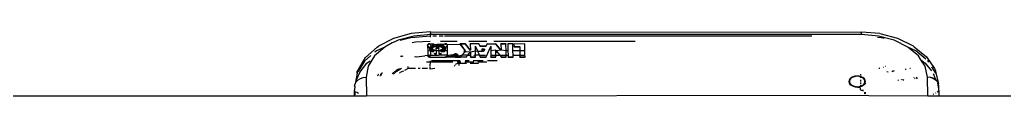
# Model space of a CAD drawing. Extents: x -4.2 to 4.2, y -5.7 to 5.7.
# Drawn here: x 0.3599 to 0.4346, y 3.9832 to 3.988 of the extents above; entities that cross this region are included whole.
import ezdxf

# ---------------------------------------------------------------- set-up
doc = ezdxf.new("R2010")
doc.units = 0
doc.layers.get('0').update_dxf_attribs({"linetype": 'CONTINUOUS'})

msp = doc.modelspace()

# ---------------------------------------------------------------- linework, layer by layer
for p, q in [((0.3896, 3.987905), (0.38827, 3.987535)), ((0.389813, 3.987721), (0.388626, 3.987398)), ((0.391069, 3.987725), (0.389567, 3.987595)), ((0.391035, 3.988036), (0.3896, 3.987905)), ((0.39109, 3.987832), (0.389813, 3.987721)), ((0.39108, 3.988037), (0.391035, 3.988036)), ((0.391068, 3.987629), (0.391069, 3.987725)), ((0.391069, 3.987725), (0.39109, 3.987832)), ((0.391073, 3.987881), (0.391088, 3.987956)), ((0.39109, 3.987832), (0.391073, 3.987881)), ((0.391076, 3.987987), (0.39108, 3.988037)), ((0.391088, 3.987956), (0.391076, 3.987987)), ((0.39108, 3.988037), (0.423739, 3.988026)), ((0.423746, 3.987832), (0.39109, 3.987832)), ((0.391533, 3.987725), (0.391253, 3.987725)), ((0.392022, 3.987725), (0.391723, 3.987725)), ((0.419975, 3.987725), (0.392143, 3.987725)), ((0.423739, 3.988026), (0.423729, 3.987956)), ((0.423729, 3.987956), (0.423731, 3.987987)), ((0.423729, 3.987956), (0.423746, 3.987832)), ((0.423731, 3.987987), (0.423739, 3.988026)), ((0.425136, 3.98792), (0.423739, 3.988026)), ((0.425027, 3.987721), (0.423746, 3.987832)), ((0.426225, 3.987398), (0.425027, 3.987721)), ((0.425136, 3.98792), (0.426487, 3.987563)), ((0.387034, 3.986874), (0.387136, 3.986951)), ((0.38827, 3.987535), (0.387136, 3.986951)), ((0.388171, 3.987215), (0.387611, 3.986885)), ((0.388374, 3.987271), (0.388171, 3.987215)), ((0.388626, 3.987398), (0.388374, 3.987271)), ((0.389567, 3.987595), (0.388762, 3.987376)), ((0.389684, 3.987224), (0.389931, 3.987273)), ((0.389931, 3.987273), (0.391036, 3.987344)), ((0.39085, 3.987034), (0.390849, 3.987003)), ((0.390849, 3.987003), (0.390856, 3.986585)), ((0.390855, 3.987061), (0.39085, 3.987034)), ((0.39102, 3.986801), (0.39085, 3.987034)), ((0.390854, 3.98703), (0.390855, 3.987061)), ((0.390871, 3.987087), (0.390855, 3.987061)), ((0.390895, 3.987078), (0.390855, 3.987061)), ((0.39087, 3.987056), (0.390871, 3.987087)), ((0.390896, 3.987109), (0.390871, 3.987087)), ((0.390895, 3.987078), (0.390871, 3.987087)), ((0.390929, 3.987125), (0.390896, 3.987109)), ((0.390896, 3.987109), (0.390968, 3.987105)), ((0.390929, 3.987125), (0.39101, 3.98714)), ((0.390968, 3.987136), (0.390929, 3.987125)), ((0.390968, 3.987105), (0.390929, 3.987125)), ((0.390968, 3.987105), (0.39101, 3.98714)), ((0.39101, 3.98714), (0.390968, 3.987136)), ((0.39101, 3.987109), (0.390968, 3.987136)), ((0.390968, 3.987105), (0.390968, 3.987136)), ((0.39101, 3.987109), (0.390968, 3.987105)), ((0.39101, 3.987109), (0.39101, 3.98714)), ((0.391063, 3.987109), (0.39101, 3.98714)), ((0.391063, 3.987109), (0.39101, 3.987109)), ((0.391068, 3.986916), (0.391038, 3.986875)), ((0.391316, 3.987109), (0.391063, 3.987109)), ((0.391111, 3.986955), (0.391063, 3.987109)), ((0.391111, 3.986955), (0.391068, 3.986916)), ((0.391068, 3.986885), (0.391111, 3.986924)), ((0.391111, 3.986924), (0.391068, 3.986916)), ((0.391068, 3.986885), (0.391068, 3.986916)), ((0.391165, 3.98699), (0.391111, 3.986955)), ((0.391111, 3.986924), (0.391165, 3.986959)), ((0.391165, 3.986959), (0.391111, 3.986955)), ((0.391111, 3.986924), (0.391111, 3.986955)), ((0.391242, 3.986862), (0.391111, 3.986924)), ((0.39123, 3.98702), (0.391165, 3.98699)), ((0.391165, 3.986959), (0.391165, 3.98699)), ((0.39123, 3.986989), (0.391165, 3.98699)), ((0.391165, 3.986959), (0.39123, 3.986989)), ((0.391269, 3.986887), (0.391165, 3.986959)), ((0.391384, 3.987065), (0.39123, 3.98702)), ((0.39123, 3.986989), (0.391383, 3.987034)), ((0.391383, 3.987034), (0.39123, 3.98702)), ((0.39123, 3.986989), (0.39123, 3.98702)), ((0.391304, 3.986909), (0.391347, 3.986929)), ((0.391304, 3.986878), (0.391347, 3.986929)), ((0.391384, 3.987065), (0.391316, 3.987109)), ((0.391346, 3.986898), (0.391404, 3.986931)), ((0.391346, 3.986898), (0.391347, 3.986929)), ((0.391346, 3.986898), (0.391449, 3.986927)), ((0.391347, 3.986929), (0.391449, 3.986958)), ((0.391383, 3.987034), (0.391384, 3.987065)), ((0.391383, 3.987034), (0.391557, 3.987054)), ((0.391558, 3.987085), (0.391384, 3.987065)), ((0.391557, 3.987054), (0.391384, 3.987065)), ((0.391449, 3.986958), (0.391567, 3.986972)), ((0.391689, 3.986969), (0.391449, 3.986958)), ((0.391532, 3.986937), (0.391449, 3.986958)), ((0.391449, 3.986927), (0.391532, 3.986937)), ((0.391526, 3.986956), (0.391567, 3.986972)), ((0.391602, 3.98694), (0.391532, 3.986937)), ((0.391557, 3.987054), (0.391558, 3.987085)), ((0.391557, 3.987054), (0.391736, 3.987048)), ((0.391737, 3.987078), (0.391558, 3.987085)), ((0.391736, 3.987048), (0.391558, 3.987085)), ((0.391567, 3.986972), (0.391689, 3.986969)), ((0.391602, 3.98694), (0.391688, 3.986938)), ((0.391622, 3.986954), (0.391689, 3.986969)), ((0.391803, 3.986949), (0.391688, 3.986938)), ((0.391688, 3.986938), (0.391803, 3.986949)), ((0.391688, 3.986938), (0.391802, 3.986918)), ((0.391689, 3.986969), (0.391803, 3.986949)), ((0.391736, 3.987048), (0.391737, 3.987078)), ((0.391736, 3.987048), (0.391904, 3.987015)), ((0.391838, 3.987109), (0.391737, 3.987078)), ((0.391904, 3.987046), (0.391737, 3.987078)), ((0.391904, 3.987015), (0.391737, 3.987078)), ((0.391802, 3.986918), (0.391803, 3.986949)), ((0.391802, 3.986918), (0.391854, 3.986934)), ((0.391802, 3.986918), (0.391854, 3.986934)), ((0.391802, 3.986918), (0.391853, 3.986903)), ((0.391803, 3.986949), (0.391854, 3.986934)), ((0.391831, 3.987346), (0.393104, 3.987346)), ((0.391838, 3.987109), (0.392098, 3.987109)), ((0.391853, 3.986903), (0.391854, 3.986934)), ((0.391853, 3.986903), (0.3921, 3.986925)), ((0.391853, 3.986903), (0.391899, 3.986915)), ((0.391854, 3.986934), (0.391899, 3.986915)), ((0.391854, 3.986934), (0.391898, 3.986884)), ((0.391898, 3.986884), (0.391899, 3.986915)), ((0.391899, 3.986915), (0.391937, 3.986893)), ((0.391978, 3.987021), (0.391904, 3.987046)), ((0.391904, 3.987015), (0.391904, 3.987046)), ((0.391978, 3.98699), (0.391904, 3.987046)), ((0.391904, 3.987015), (0.391978, 3.98699)), ((0.392044, 3.986991), (0.391978, 3.987021)), ((0.391978, 3.98699), (0.391978, 3.987021)), ((0.392044, 3.98696), (0.391978, 3.987021)), ((0.391978, 3.98699), (0.392044, 3.98696)), ((0.391989, 3.986843), (0.3921, 3.986925)), ((0.3921, 3.986956), (0.392044, 3.986991)), ((0.392044, 3.98696), (0.392044, 3.986991)), ((0.3921, 3.986925), (0.392044, 3.986991)), ((0.392044, 3.98696), (0.3921, 3.986925)), ((0.392192, 3.98714), (0.392098, 3.987109)), ((0.392192, 3.987109), (0.392098, 3.987109)), ((0.392145, 3.986917), (0.3921, 3.986956)), ((0.3921, 3.986925), (0.3921, 3.986956)), ((0.392144, 3.986887), (0.3921, 3.986956)), ((0.3921, 3.986925), (0.392144, 3.986887)), ((0.392144, 3.986887), (0.392145, 3.986917)), ((0.392177, 3.986876), (0.392145, 3.986917)), ((0.392177, 3.986845), (0.392145, 3.986917)), ((0.392192, 3.987109), (0.392192, 3.98714)), ((0.392234, 3.987105), (0.392192, 3.98714)), ((0.392273, 3.987125), (0.392192, 3.98714)), ((0.392234, 3.987136), (0.392192, 3.98714)), ((0.392234, 3.987105), (0.392192, 3.98714)), ((0.392192, 3.987109), (0.392234, 3.987105)), ((0.392234, 3.987105), (0.392192, 3.987109)), ((0.392196, 3.986802), (0.392355, 3.987003)), ((0.392273, 3.987125), (0.392234, 3.987136)), ((0.392266, 3.987102), (0.392234, 3.987136)), ((0.392234, 3.987105), (0.392234, 3.987136)), ((0.392307, 3.987109), (0.392234, 3.987105)), ((0.392307, 3.987109), (0.392273, 3.987125)), ((0.392333, 3.987087), (0.392307, 3.987109)), ((0.39235, 3.987061), (0.392307, 3.987078)), ((0.392333, 3.987056), (0.392319, 3.987085)), ((0.392333, 3.987087), (0.393306, 3.987109)), ((0.39235, 3.987061), (0.392333, 3.987087)), ((0.392349, 3.98703), (0.392333, 3.987087)), ((0.392333, 3.987056), (0.392333, 3.987087)), ((0.392349, 3.98703), (0.39235, 3.987061)), ((0.392356, 3.987034), (0.39235, 3.987061)), ((0.392355, 3.987003), (0.39235, 3.987061)), ((0.392355, 3.987003), (0.392356, 3.987034)), ((0.392362, 3.986605), (0.392355, 3.987003)), ((0.393306, 3.987109), (0.393307, 3.98714)), ((0.393726, 3.987109), (0.393306, 3.987109)), ((0.393306, 3.987109), (0.393708, 3.986605)), ((0.393726, 3.98714), (0.393307, 3.98714)), ((0.393307, 3.98714), (0.393708, 3.986605)), ((0.394094, 3.986649), (0.393726, 3.98714)), ((0.393726, 3.987109), (0.393726, 3.98714)), ((0.394094, 3.986618), (0.393726, 3.987109)), ((0.393969, 3.987346), (0.395332, 3.987346)), ((0.394728, 3.98714), (0.394086, 3.98714)), ((0.394086, 3.987109), (0.394086, 3.98714)), ((0.394086, 3.987109), (0.394094, 3.986649)), ((0.39447, 3.986921), (0.39447, 3.986952)), ((0.394475, 3.986605), (0.39447, 3.986921)), ((0.39447, 3.986921), (0.394635, 3.986605)), ((0.394834, 3.986953), (0.394728, 3.98714)), ((0.395273, 3.986953), (0.394834, 3.986953)), ((0.394834, 3.986922), (0.394834, 3.986953)), ((0.395272, 3.986922), (0.394834, 3.986922)), ((0.395273, 3.986953), (0.395272, 3.986922)), ((0.395372, 3.98714), (0.395273, 3.986953)), ((0.395286, 3.986155), (0.395635, 3.986921)), ((0.395415, 3.987109), (0.395372, 3.98714)), ((0.396014, 3.98714), (0.395415, 3.987109)), ((0.396014, 3.987109), (0.395415, 3.987109)), ((0.395635, 3.986921), (0.395636, 3.986952)), ((0.395635, 3.986921), (0.39564, 3.986605)), ((0.395883, 3.987346), (0.406581, 3.987346)), ((0.396422, 3.986649), (0.396014, 3.98714)), ((0.396014, 3.987109), (0.396014, 3.98714)), ((0.396421, 3.986618), (0.396014, 3.987109)), ((0.396795, 3.98714), (0.396413, 3.98714)), ((0.396413, 3.987109), (0.396413, 3.98714)), ((0.396794, 3.987109), (0.396413, 3.987109)), ((0.396413, 3.987109), (0.396422, 3.986649)), ((0.396794, 3.987109), (0.396795, 3.98714)), ((0.396804, 3.986605), (0.396794, 3.987109)), ((0.396932, 3.98714), (0.396931, 3.987109)), ((0.396931, 3.987109), (0.396941, 3.986605)), ((0.397313, 3.98714), (0.396932, 3.98714)), ((0.397322, 3.986605), (0.397313, 3.98714)), ((0.397399, 3.98714), (0.397398, 3.987109)), ((0.397398, 3.987109), (0.397402, 3.986934)), ((0.398162, 3.987109), (0.397399, 3.98714)), ((0.397402, 3.986934), (0.397841, 3.986934)), ((0.397402, 3.986904), (0.397402, 3.986934)), ((0.39784, 3.986904), (0.397841, 3.986934)), ((0.398218, 3.98714), (0.398162, 3.987109)), ((0.398218, 3.987109), (0.398162, 3.987109)), ((0.398218, 3.987109), (0.398218, 3.98714)), ((0.398226, 3.986605), (0.398218, 3.987109)), ((0.42523, 3.987595), (0.424971, 3.987618)), ((0.425473, 3.98753), (0.42523, 3.987595)), ((0.427258, 3.986885), (0.426225, 3.987398)), ((0.426487, 3.987563), (0.427656, 3.986991)), ((0.427749, 3.986915), (0.427656, 3.986991)), ((0.427749, 3.986915), (0.428677, 3.986148)), ((0.38655, 3.986242), (0.386066, 3.985823)), ((0.386151, 3.986098), (0.387034, 3.986874)), ((0.386837, 3.986215), (0.386356, 3.985436)), ((0.387611, 3.986885), (0.386837, 3.986215)), ((0.386977, 3.986611), (0.386845, 3.986497)), ((0.387611, 3.986885), (0.386977, 3.986611)), ((0.388862, 3.986172), (0.388801, 3.986174)), ((0.388893, 3.98622), (0.388862, 3.986172)), ((0.388862, 3.986172), (0.388913, 3.986198)), ((0.388913, 3.986198), (0.389004, 3.986223)), ((0.389874, 3.986151), (0.389941, 3.986169)), ((0.389941, 3.986169), (0.389994, 3.986148)), ((0.389994, 3.986148), (0.390635, 3.986229)), ((0.390862, 3.986249), (0.390635, 3.986229)), ((0.391082, 3.986605), (0.390856, 3.986585)), ((0.390856, 3.986585), (0.390862, 3.986249)), ((0.390862, 3.986249), (0.390974, 3.986258)), ((0.390862, 3.986249), (0.390885, 3.986208)), ((0.390868, 3.986202), (0.390869, 3.986233)), ((0.390974, 3.986258), (0.390885, 3.986208)), ((0.390885, 3.986208), (0.390885, 3.986177)), ((0.390885, 3.986208), (0.390911, 3.986155)), ((0.390885, 3.986208), (0.390911, 3.986186)), ((0.390885, 3.986177), (0.390885, 3.986208)), ((0.390885, 3.986177), (0.390911, 3.986186)), ((0.390885, 3.986177), (0.390911, 3.986155)), ((0.390911, 3.986186), (0.391027, 3.986155)), ((0.390911, 3.986186), (0.390945, 3.986169)), ((0.390911, 3.986155), (0.390911, 3.986186)), ((0.390911, 3.986155), (0.390945, 3.986169)), ((0.390945, 3.986169), (0.391027, 3.986155)), ((0.390945, 3.986169), (0.390985, 3.986158)), ((0.390945, 3.986138), (0.390945, 3.986169)), ((0.391077, 3.986242), (0.390974, 3.986258)), ((0.391016, 3.986757), (0.391016, 3.986787)), ((0.391016, 3.986787), (0.391026, 3.986744)), ((0.39102, 3.986832), (0.391068, 3.986885)), ((0.391038, 3.986875), (0.39102, 3.986832)), ((0.39102, 3.986832), (0.39102, 3.986801)), ((0.391063, 3.986796), (0.39102, 3.986832)), ((0.39102, 3.986801), (0.39102, 3.986832)), ((0.391026, 3.986744), (0.39102, 3.986801)), ((0.391063, 3.986796), (0.39102, 3.986801)), ((0.391063, 3.986745), (0.391026, 3.986713)), ((0.391063, 3.986745), (0.391026, 3.986744)), ((0.391026, 3.986744), (0.391049, 3.986701)), ((0.391026, 3.986713), (0.391026, 3.986744)), ((0.391026, 3.986713), (0.391026, 3.986744)), ((0.391224, 3.986724), (0.391026, 3.986713)), ((0.391049, 3.98667), (0.391026, 3.986713)), ((0.391026, 3.986713), (0.391049, 3.986701)), ((0.391027, 3.986155), (0.391077, 3.986242)), ((0.391037, 3.986844), (0.391038, 3.986875)), ((0.391242, 3.986831), (0.391037, 3.986844)), ((0.391068, 3.986885), (0.391038, 3.986875)), ((0.391049, 3.986701), (0.391085, 3.98666)), ((0.391049, 3.98667), (0.391049, 3.986701)), ((0.391082, 3.986605), (0.391049, 3.98667)), ((0.391064, 3.98663), (0.391049, 3.98667)), ((0.391085, 3.98666), (0.391049, 3.98667)), ((0.391049, 3.98667), (0.391085, 3.98666)), ((0.391223, 3.986805), (0.391063, 3.986796)), ((0.391214, 3.986778), (0.391063, 3.986796)), ((0.391214, 3.986778), (0.391063, 3.986745)), ((0.391215, 3.986751), (0.391063, 3.986745)), ((0.391082, 3.986605), (0.391064, 3.98663)), ((0.391082, 3.986605), (0.391077, 3.986328)), ((0.391596, 3.986242), (0.391077, 3.986242)), ((0.391133, 3.986592), (0.391082, 3.986605)), ((0.391243, 3.986697), (0.391085, 3.98666)), ((0.391085, 3.98666), (0.391134, 3.986623)), ((0.391085, 3.98663), (0.391085, 3.98666)), ((0.391307, 3.98665), (0.391085, 3.98663)), ((0.391085, 3.98663), (0.391134, 3.986623)), ((0.391133, 3.986592), (0.391134, 3.986623)), ((0.391165, 3.986605), (0.391133, 3.986592)), ((0.391192, 3.986559), (0.391133, 3.986592)), ((0.391133, 3.986592), (0.391193, 3.986589)), ((0.391271, 3.986673), (0.391134, 3.986623)), ((0.391134, 3.986623), (0.391193, 3.986589)), ((0.391271, 3.986673), (0.391165, 3.986605)), ((0.391192, 3.986559), (0.391193, 3.986589)), ((0.391261, 3.986561), (0.391192, 3.986559)), ((0.391192, 3.986559), (0.391261, 3.986561)), ((0.391261, 3.98653), (0.391192, 3.986559)), ((0.391193, 3.986589), (0.391261, 3.986561)), ((0.391214, 3.986778), (0.391224, 3.986836)), ((0.391214, 3.986778), (0.391215, 3.986809)), ((0.391214, 3.986778), (0.391223, 3.986805)), ((0.391214, 3.986778), (0.391223, 3.986805)), ((0.391215, 3.986751), (0.391214, 3.986778)), ((0.391215, 3.986751), (0.391214, 3.986778)), ((0.391215, 3.986751), (0.391215, 3.986809)), ((0.391215, 3.986751), (0.391215, 3.986781)), ((0.391224, 3.986724), (0.391215, 3.986781)), ((0.391244, 3.986728), (0.391215, 3.986751)), ((0.391224, 3.986724), (0.391215, 3.986751)), ((0.391223, 3.986805), (0.391242, 3.986862)), ((0.391269, 3.986856), (0.391223, 3.986805)), ((0.391223, 3.986805), (0.391224, 3.986836)), ((0.391223, 3.986805), (0.391224, 3.986836)), ((0.391223, 3.986805), (0.391242, 3.986831)), ((0.391224, 3.986836), (0.391242, 3.986862)), ((0.391224, 3.986724), (0.391225, 3.986754)), ((0.391243, 3.986697), (0.391224, 3.986724)), ((0.391243, 3.986697), (0.391225, 3.986754)), ((0.391242, 3.986862), (0.391269, 3.986887)), ((0.391242, 3.986831), (0.391269, 3.986887)), ((0.391304, 3.986878), (0.391242, 3.986862)), ((0.391269, 3.986856), (0.391242, 3.986862)), ((0.391242, 3.986831), (0.391242, 3.986862)), ((0.391242, 3.986831), (0.391269, 3.986856)), ((0.391243, 3.986697), (0.391244, 3.986728)), ((0.391271, 3.986673), (0.391243, 3.986697)), ((0.391271, 3.986703), (0.391244, 3.986728)), ((0.391271, 3.986673), (0.391244, 3.986728)), ((0.391261, 3.98653), (0.391399, 3.986645)), ((0.391261, 3.986561), (0.391286, 3.986605)), ((0.391261, 3.986561), (0.391261, 3.98653)), ((0.391261, 3.986561), (0.391261, 3.98653)), ((0.391269, 3.986887), (0.391304, 3.986909)), ((0.391269, 3.986856), (0.391304, 3.986909)), ((0.391304, 3.986878), (0.391269, 3.986887)), ((0.391269, 3.986856), (0.391269, 3.986887)), ((0.391269, 3.986856), (0.391304, 3.986878)), ((0.391307, 3.986681), (0.391271, 3.986703)), ((0.391271, 3.986673), (0.391271, 3.986703)), ((0.391307, 3.98665), (0.391271, 3.986703)), ((0.391307, 3.98665), (0.391271, 3.986673)), ((0.39135, 3.986631), (0.391286, 3.986605)), ((0.391334, 3.986605), (0.391286, 3.986605)), ((0.391304, 3.986878), (0.391304, 3.986909)), ((0.391346, 3.986898), (0.391304, 3.986878)), ((0.391304, 3.986878), (0.391346, 3.986898)), ((0.39135, 3.986661), (0.391307, 3.986681)), ((0.391307, 3.98665), (0.391307, 3.986681)), ((0.39135, 3.986631), (0.391307, 3.986681)), ((0.39135, 3.986631), (0.391307, 3.98665)), ((0.391334, 3.986605), (0.39135, 3.986631)), ((0.391399, 3.986614), (0.391334, 3.986605)), ((0.391392, 3.986381), (0.39134, 3.986411)), ((0.391509, 3.986381), (0.39134, 3.986411)), ((0.391399, 3.986645), (0.39135, 3.986661)), ((0.39135, 3.986631), (0.39135, 3.986661)), ((0.391399, 3.986614), (0.39135, 3.986661)), ((0.39135, 3.986631), (0.391399, 3.986645)), ((0.391399, 3.986614), (0.39135, 3.986631)), ((0.39151, 3.986411), (0.391392, 3.986381)), ((0.391392, 3.986381), (0.391509, 3.986381)), ((0.391392, 3.986381), (0.391582, 3.986267)), ((0.391399, 3.986645), (0.391399, 3.986614)), ((0.391507, 3.986605), (0.391399, 3.986614)), ((0.391503, 3.986827), (0.391502, 3.986796)), ((0.391502, 3.986796), (0.391714, 3.986796)), ((0.391507, 3.986605), (0.391502, 3.986796)), ((0.391715, 3.986827), (0.391503, 3.986827)), ((0.391714, 3.986796), (0.391503, 3.986827)), ((0.391507, 3.986605), (0.39151, 3.986411)), ((0.391717, 3.986605), (0.391507, 3.986605)), ((0.39151, 3.986411), (0.391509, 3.986381)), ((0.391582, 3.986267), (0.391641, 3.986242)), ((0.391678, 3.986267), (0.391641, 3.986242)), ((0.391846, 3.986381), (0.391678, 3.986267)), ((0.392368, 3.986267), (0.391678, 3.986267)), ((0.391714, 3.986796), (0.391715, 3.986827)), ((0.391717, 3.986605), (0.391714, 3.986796)), ((0.391722, 3.986411), (0.391717, 3.986605)), ((0.391844, 3.986605), (0.391717, 3.986605)), ((0.391722, 3.986411), (0.391721, 3.986381)), ((0.391721, 3.986381), (0.391846, 3.986381)), ((0.391846, 3.986381), (0.391722, 3.986411)), ((0.391891, 3.986381), (0.391722, 3.986411)), ((0.391843, 3.986688), (0.391998, 3.986731)), ((0.391959, 3.98671), (0.391843, 3.986688)), ((0.391843, 3.986688), (0.391843, 3.986657)), ((0.391843, 3.986688), (0.391885, 3.986636)), ((0.391885, 3.986636), (0.391843, 3.986688)), ((0.391886, 3.986667), (0.391843, 3.986688)), ((0.391926, 3.986687), (0.391843, 3.986688)), ((0.391844, 3.986605), (0.391843, 3.986657)), ((0.391843, 3.986657), (0.391885, 3.986636)), ((0.391885, 3.986636), (0.391844, 3.986605)), ((0.391844, 3.986605), (0.391846, 3.986549)), ((0.391875, 3.986605), (0.391844, 3.986605)), ((0.392035, 3.98656), (0.391845, 3.986518)), ((0.391846, 3.986549), (0.391845, 3.986518)), ((0.391846, 3.986549), (0.392035, 3.98656)), ((0.391891, 3.986411), (0.391846, 3.986381)), ((0.391846, 3.986381), (0.391891, 3.986381)), ((0.391853, 3.986903), (0.391898, 3.986884)), ((0.392035, 3.98656), (0.391875, 3.986605)), ((0.391885, 3.986636), (0.391886, 3.986667)), ((0.391885, 3.986636), (0.391925, 3.986656)), ((0.391925, 3.986656), (0.391885, 3.986636)), ((0.391926, 3.986687), (0.391886, 3.986667)), ((0.391925, 3.986656), (0.391886, 3.986667)), ((0.391891, 3.986411), (0.391891, 3.986381)), ((0.391898, 3.986884), (0.391937, 3.986893)), ((0.391898, 3.986884), (0.391936, 3.986863)), ((0.391898, 3.986884), (0.391936, 3.986863)), ((0.391925, 3.986656), (0.391926, 3.986687)), ((0.391958, 3.986679), (0.391925, 3.986656)), ((0.391925, 3.986656), (0.392092, 3.986593)), ((0.391959, 3.98671), (0.391926, 3.986687)), ((0.391958, 3.986679), (0.391926, 3.986687)), ((0.391936, 3.986863), (0.391937, 3.986893)), ((0.391936, 3.986863), (0.391967, 3.986869)), ((0.391936, 3.986863), (0.391989, 3.986843)), ((0.391936, 3.986863), (0.391966, 3.986839)), ((0.391937, 3.986893), (0.391967, 3.986869)), ((0.391958, 3.986679), (0.391959, 3.98671)), ((0.391982, 3.986705), (0.391958, 3.986679)), ((0.391958, 3.986679), (0.392173, 3.986672)), ((0.391983, 3.986735), (0.391959, 3.98671)), ((0.391966, 3.986839), (0.391967, 3.986869)), ((0.391966, 3.986839), (0.392177, 3.986845)), ((0.391966, 3.986839), (0.391988, 3.986813)), ((0.391967, 3.986869), (0.391989, 3.986843)), ((0.391982, 3.986705), (0.391983, 3.986735)), ((0.391998, 3.986731), (0.391982, 3.986705)), ((0.391982, 3.986705), (0.392194, 3.986714)), ((0.391982, 3.986705), (0.392173, 3.986672)), ((0.391988, 3.986813), (0.392177, 3.986845)), ((0.391989, 3.986843), (0.391988, 3.986813)), ((0.391988, 3.986813), (0.391989, 3.986843)), ((0.391988, 3.986813), (0.392196, 3.986802)), ((0.391988, 3.986813), (0.392001, 3.986786)), ((0.391988, 3.986813), (0.392001, 3.986786)), ((0.391989, 3.986843), (0.392144, 3.986887)), ((0.392001, 3.986786), (0.391998, 3.986731)), ((0.391998, 3.986731), (0.391998, 3.986762)), ((0.391998, 3.986731), (0.392202, 3.986758)), ((0.392004, 3.986758), (0.391998, 3.986731)), ((0.391998, 3.986731), (0.392194, 3.986714)), ((0.392001, 3.986786), (0.392001, 3.986817)), ((0.392001, 3.986786), (0.392196, 3.986802)), ((0.392001, 3.986786), (0.392202, 3.986758)), ((0.392001, 3.986786), (0.392004, 3.986758)), ((0.392004, 3.986758), (0.392005, 3.986789)), ((0.392004, 3.986758), (0.392202, 3.986758)), ((0.392035, 3.98656), (0.392093, 3.986624)), ((0.392035, 3.98659), (0.392093, 3.986624)), ((0.392092, 3.986593), (0.392035, 3.98656)), ((0.392116, 3.986518), (0.392035, 3.98659)), ((0.392035, 3.98659), (0.392035, 3.98656)), ((0.392117, 3.986549), (0.392035, 3.98659)), ((0.392035, 3.98656), (0.392116, 3.986518)), ((0.392092, 3.986593), (0.392139, 3.986662)), ((0.392139, 3.986631), (0.392092, 3.986593)), ((0.392092, 3.986593), (0.392093, 3.986624)), ((0.392143, 3.986605), (0.392092, 3.986593)), ((0.392092, 3.986593), (0.392117, 3.986549)), ((0.392093, 3.986624), (0.392139, 3.986662)), ((0.392093, 3.986624), (0.392117, 3.986549)), ((0.392117, 3.986549), (0.392116, 3.986518)), ((0.392139, 3.986662), (0.392117, 3.986549)), ((0.392139, 3.986631), (0.392173, 3.986702)), ((0.392139, 3.986662), (0.392173, 3.986702)), ((0.392173, 3.986672), (0.392139, 3.986631)), ((0.392139, 3.986631), (0.392139, 3.986662)), ((0.392173, 3.986672), (0.392143, 3.986605)), ((0.392362, 3.986605), (0.392143, 3.986605)), ((0.392144, 3.986887), (0.392177, 3.986845)), ((0.392173, 3.986672), (0.392195, 3.986745)), ((0.392194, 3.986714), (0.392173, 3.986672)), ((0.392173, 3.986672), (0.392173, 3.986702)), ((0.392177, 3.986845), (0.392177, 3.986876)), ((0.392177, 3.986845), (0.392177, 3.986876)), ((0.392196, 3.986802), (0.392177, 3.986876)), ((0.392177, 3.986845), (0.392196, 3.986802)), ((0.392194, 3.986714), (0.392202, 3.986789)), ((0.392202, 3.986758), (0.392194, 3.986714)), ((0.392194, 3.986714), (0.392195, 3.986745)), ((0.392195, 3.986745), (0.392202, 3.986789)), ((0.392196, 3.986802), (0.392197, 3.986833)), ((0.392196, 3.986802), (0.392202, 3.986758)), ((0.392202, 3.986758), (0.392197, 3.986833)), ((0.392202, 3.986758), (0.392202, 3.986789)), ((0.392323, 3.986186), (0.392209, 3.986155)), ((0.39229, 3.986169), (0.392209, 3.986155)), ((0.392251, 3.986158), (0.39229, 3.986169)), ((0.392289, 3.986138), (0.39229, 3.986169)), ((0.39229, 3.986169), (0.392323, 3.986186)), ((0.392322, 3.986155), (0.39229, 3.986169)), ((0.392348, 3.986208), (0.392322, 3.986155)), ((0.392322, 3.986155), (0.392323, 3.986186)), ((0.392322, 3.986155), (0.392348, 3.986177)), ((0.392323, 3.986186), (0.392348, 3.986208)), ((0.392348, 3.986177), (0.392323, 3.986186)), ((0.392348, 3.986208), (0.392364, 3.986233)), ((0.392348, 3.986177), (0.392348, 3.986208)), ((0.392348, 3.986177), (0.392348, 3.986208)), ((0.392348, 3.986177), (0.392846, 3.986177)), ((0.392368, 3.986267), (0.392362, 3.986605)), ((0.392363, 3.986202), (0.392364, 3.986233)), ((0.392364, 3.986233), (0.392368, 3.986267)), ((0.392435, 3.986242), (0.392364, 3.986233)), ((0.392903, 3.986322), (0.392368, 3.98623)), ((0.392577, 3.986267), (0.392435, 3.986242)), ((0.392577, 3.986267), (0.392603, 3.986267)), ((0.392844, 3.986283), (0.392603, 3.986267)), ((0.392603, 3.986267), (0.392823, 3.98623)), ((0.392828, 3.986257), (0.392603, 3.986267)), ((0.392824, 3.986261), (0.392823, 3.98623)), ((0.392828, 3.986257), (0.392823, 3.98623)), ((0.392823, 3.98623), (0.393048, 3.986251)), ((0.392823, 3.98623), (0.392829, 3.986202)), ((0.392829, 3.986288), (0.392824, 3.986261)), ((0.392856, 3.986283), (0.392824, 3.986261)), ((0.392856, 3.986238), (0.392824, 3.986261)), ((0.392824, 3.986261), (0.39283, 3.986233)), ((0.392869, 3.986305), (0.392828, 3.986257)), ((0.392829, 3.986288), (0.392828, 3.986257)), ((0.392844, 3.986283), (0.392828, 3.986257)), ((0.392845, 3.986314), (0.392829, 3.986288)), ((0.392829, 3.986288), (0.392869, 3.986305)), ((0.392829, 3.986202), (0.39283, 3.986233)), ((0.392829, 3.986202), (0.392846, 3.986177)), ((0.39283, 3.986233), (0.39287, 3.986217)), ((0.39283, 3.986233), (0.392846, 3.986208)), ((0.392845, 3.986314), (0.392844, 3.986283)), ((0.392869, 3.986305), (0.392844, 3.986283)), ((0.39287, 3.986336), (0.392845, 3.986314)), ((0.392845, 3.986314), (0.39289, 3.986323)), ((0.392845, 3.986314), (0.392869, 3.986305)), ((0.392846, 3.986208), (0.392892, 3.986198)), ((0.392846, 3.986208), (0.392873, 3.986186)), ((0.392846, 3.986208), (0.392846, 3.986177)), ((0.392873, 3.986186), (0.392846, 3.986177)), ((0.392846, 3.986177), (0.392872, 3.986155)), ((0.392856, 3.986283), (0.392851, 3.98623)), ((0.392851, 3.986261), (0.392851, 3.98623)), ((0.392851, 3.986261), (0.392856, 3.986207)), ((0.392929, 3.986226), (0.392851, 3.98623)), ((0.392947, 3.986218), (0.392851, 3.98623)), ((0.392869, 3.986305), (0.392855, 3.986253)), ((0.392855, 3.986253), (0.392856, 3.986283)), ((0.392855, 3.986253), (0.392947, 3.986218)), ((0.392856, 3.986238), (0.392856, 3.986207)), ((0.392856, 3.986238), (0.39287, 3.986186)), ((0.392856, 3.986207), (0.392929, 3.986226)), ((0.392915, 3.986209), (0.392856, 3.986207)), ((0.39289, 3.986323), (0.392868, 3.986274)), ((0.392869, 3.986305), (0.392868, 3.986274)), ((0.392889, 3.986292), (0.392868, 3.986274)), ((0.392868, 3.986274), (0.39291, 3.986286)), ((0.392868, 3.986274), (0.392947, 3.986218)), ((0.39287, 3.986336), (0.392869, 3.986305)), ((0.392942, 3.986332), (0.392869, 3.986305)), ((0.39289, 3.986323), (0.392869, 3.986305)), ((0.392903, 3.986322), (0.392869, 3.986305)), ((0.392903, 3.986352), (0.39287, 3.986336)), ((0.39287, 3.986336), (0.392917, 3.986337)), ((0.39287, 3.986336), (0.392903, 3.986322)), ((0.39287, 3.986217), (0.39287, 3.986186)), ((0.39287, 3.986217), (0.392891, 3.986168)), ((0.39287, 3.986217), (0.392892, 3.986198)), ((0.39287, 3.986186), (0.392915, 3.986209)), ((0.392941, 3.986192), (0.39287, 3.986186)), ((0.392919, 3.986192), (0.39287, 3.986186)), ((0.39287, 3.986186), (0.392891, 3.986168)), ((0.392873, 3.986186), (0.392872, 3.986155)), ((0.392906, 3.986169), (0.392872, 3.986155)), ((0.392873, 3.986186), (0.39292, 3.986184)), ((0.392873, 3.986186), (0.392906, 3.986169)), ((0.392917, 3.986337), (0.392889, 3.986292)), ((0.39289, 3.986323), (0.392889, 3.986292)), ((0.392917, 3.986306), (0.392889, 3.986292)), ((0.392889, 3.986292), (0.392935, 3.986286)), ((0.392917, 3.986337), (0.39289, 3.986323)), ((0.392892, 3.986198), (0.392891, 3.986168)), ((0.392891, 3.986168), (0.392941, 3.986192)), ((0.392959, 3.986185), (0.392891, 3.986168)), ((0.392944, 3.986175), (0.392891, 3.986168)), ((0.392892, 3.986198), (0.392919, 3.986154)), ((0.392892, 3.986198), (0.39292, 3.986184)), ((0.392942, 3.986363), (0.392903, 3.986352)), ((0.392903, 3.986352), (0.39295, 3.986346)), ((0.392903, 3.986352), (0.392903, 3.986322)), ((0.392903, 3.986352), (0.392942, 3.986332)), ((0.392942, 3.986332), (0.392903, 3.986322)), ((0.392906, 3.986169), (0.392953, 3.986176)), ((0.392906, 3.986169), (0.392946, 3.986158)), ((0.392906, 3.986169), (0.392906, 3.986138)), ((0.39291, 3.986317), (0.392966, 3.986266)), ((0.39291, 3.986317), (0.392944, 3.986261)), ((0.39291, 3.986286), (0.392936, 3.986317)), ((0.39291, 3.986286), (0.39291, 3.986317)), ((0.392947, 3.986218), (0.39291, 3.986317)), ((0.39291, 3.986286), (0.392947, 3.986218)), ((0.392915, 3.986209), (0.392919, 3.986247)), ((0.392916, 3.98623), (0.392941, 3.986244)), ((0.392916, 3.98623), (0.392948, 3.986218)), ((0.392919, 3.986192), (0.392916, 3.98623)), ((0.392941, 3.986192), (0.392916, 3.98623)), ((0.39295, 3.986346), (0.392917, 3.986306)), ((0.39295, 3.986346), (0.392917, 3.986337)), ((0.392917, 3.986337), (0.392917, 3.986306)), ((0.392949, 3.986315), (0.392917, 3.986306)), ((0.393051, 3.986306), (0.392917, 3.986306)), ((0.392917, 3.986306), (0.393026, 3.986286)), ((0.392917, 3.986306), (0.392935, 3.986286)), ((0.392944, 3.986261), (0.392919, 3.986247)), ((0.392919, 3.986247), (0.392959, 3.986252)), ((0.392919, 3.986154), (0.392959, 3.986185)), ((0.39292, 3.986184), (0.392919, 3.986154)), ((0.39292, 3.986184), (0.392952, 3.986145)), ((0.39292, 3.986184), (0.392953, 3.986176)), ((0.392929, 3.986226), (0.392944, 3.986261)), ((0.392935, 3.986286), (0.392936, 3.986317)), ((0.392965, 3.986235), (0.392935, 3.986286)), ((0.392935, 3.986286), (0.392966, 3.986266)), ((0.392935, 3.986286), (0.393026, 3.986286)), ((0.392966, 3.986266), (0.392936, 3.986317)), ((0.392941, 3.986244), (0.392937, 3.986206)), ((0.392937, 3.98623), (0.392941, 3.986192)), ((0.392937, 3.986206), (0.393027, 3.986221)), ((0.392937, 3.986206), (0.393028, 3.986185)), ((0.392947, 3.986218), (0.392941, 3.986244)), ((0.392941, 3.986192), (0.392948, 3.986218)), ((0.392941, 3.986192), (0.393028, 3.986185)), ((0.392984, 3.986367), (0.392942, 3.986363)), ((0.392942, 3.986363), (0.392984, 3.986349)), ((0.392942, 3.986363), (0.392942, 3.986332)), ((0.392942, 3.986363), (0.392984, 3.986336)), ((0.392984, 3.986336), (0.392942, 3.986332)), ((0.392947, 3.986218), (0.392944, 3.986261)), ((0.392944, 3.986175), (0.392948, 3.986218)), ((0.392946, 3.986158), (0.392987, 3.986173)), ((0.392947, 3.986218), (0.392959, 3.986252)), ((0.392947, 3.986218), (0.393027, 3.986221)), ((0.392948, 3.986218), (0.392959, 3.986185)), ((0.392948, 3.986218), (0.393028, 3.986215)), ((0.392984, 3.986349), (0.392949, 3.986315)), ((0.39295, 3.986346), (0.392949, 3.986315)), ((0.392984, 3.986318), (0.392949, 3.986315)), ((0.393051, 3.986306), (0.392949, 3.986315)), ((0.393019, 3.986315), (0.392949, 3.986315)), ((0.392984, 3.986349), (0.39295, 3.986346)), ((0.392952, 3.986145), (0.392959, 3.986185)), ((0.392953, 3.986176), (0.392952, 3.986145)), ((0.392953, 3.986176), (0.392987, 3.986142)), ((0.392953, 3.986176), (0.392987, 3.986173)), ((0.393027, 3.986221), (0.392959, 3.986252)), ((0.393028, 3.986252), (0.392959, 3.986252)), ((0.392959, 3.986185), (0.393028, 3.986215)), ((0.393028, 3.986185), (0.392959, 3.986185)), ((0.392959, 3.986185), (0.39305, 3.986172)), ((0.393022, 3.986145), (0.392959, 3.986185)), ((0.393054, 3.986154), (0.392959, 3.986185)), ((0.392963, 3.986203), (0.393028, 3.986215)), ((0.392963, 3.986203), (0.39305, 3.986203)), ((0.39305, 3.986172), (0.392963, 3.986203)), ((0.393026, 3.986286), (0.392965, 3.986235)), ((0.392966, 3.986266), (0.392965, 3.986235)), ((0.392965, 3.986235), (0.393027, 3.986266)), ((0.393027, 3.986235), (0.392965, 3.986235)), ((0.392966, 3.986266), (0.393028, 3.986252)), ((0.393027, 3.986266), (0.392966, 3.986266)), ((0.393026, 3.986363), (0.392984, 3.986367)), ((0.392984, 3.986367), (0.392984, 3.986336)), ((0.392984, 3.986367), (0.393026, 3.986332)), ((0.393026, 3.986363), (0.392984, 3.986349)), ((0.393019, 3.986346), (0.392984, 3.986349)), ((0.392984, 3.986349), (0.392984, 3.986318)), ((0.393019, 3.986346), (0.392984, 3.986318)), ((0.393026, 3.986332), (0.392984, 3.986336)), ((0.393019, 3.986315), (0.392984, 3.986318)), ((0.392987, 3.986173), (0.393022, 3.986176)), ((0.392987, 3.986173), (0.392987, 3.986142)), ((0.392987, 3.986173), (0.393022, 3.986145)), ((0.39303, 3.986158), (0.392987, 3.986173)), ((0.392987, 3.986124), (0.39305, 3.986172)), ((0.393065, 3.986352), (0.393019, 3.986346)), ((0.393052, 3.986337), (0.393019, 3.986346)), ((0.393019, 3.986346), (0.393019, 3.986315)), ((0.393052, 3.986337), (0.393019, 3.986315)), ((0.393051, 3.986306), (0.393019, 3.986315)), ((0.393022, 3.986176), (0.393054, 3.986184)), ((0.393022, 3.986176), (0.393022, 3.986145)), ((0.393022, 3.986176), (0.393054, 3.986154)), ((0.393068, 3.986169), (0.393022, 3.986176)), ((0.393065, 3.986352), (0.393026, 3.986363)), ((0.393026, 3.986363), (0.393026, 3.986332)), ((0.393026, 3.986363), (0.393065, 3.986322)), ((0.393065, 3.986322), (0.393026, 3.986332)), ((0.393026, 3.986317), (0.393027, 3.986266)), ((0.393026, 3.986286), (0.393048, 3.986317)), ((0.393026, 3.986286), (0.393026, 3.986317)), ((0.393027, 3.986235), (0.393026, 3.986317)), ((0.393051, 3.986306), (0.393026, 3.986286)), ((0.393026, 3.986286), (0.393027, 3.986235)), ((0.393048, 3.986317), (0.393027, 3.986266)), ((0.39305, 3.986203), (0.393027, 3.986266)), ((0.393027, 3.986235), (0.393027, 3.986266)), ((0.393028, 3.986252), (0.393027, 3.986221)), ((0.393027, 3.986221), (0.393028, 3.986185)), ((0.393028, 3.986185), (0.393028, 3.986252)), ((0.393028, 3.986215), (0.393028, 3.986252)), ((0.393028, 3.986252), (0.39305, 3.986203)), ((0.393028, 3.986215), (0.393028, 3.986185)), ((0.393068, 3.986169), (0.393029, 3.986127)), ((0.39303, 3.986158), (0.393068, 3.986169)), ((0.39305, 3.986203), (0.393048, 3.986317)), ((0.393048, 3.986286), (0.393048, 3.986317)), ((0.393079, 3.986292), (0.393048, 3.986286)), ((0.393048, 3.986251), (0.393048, 3.986286)), ((0.39312, 3.98623), (0.393048, 3.986286)), ((0.393048, 3.986286), (0.39305, 3.986203)), ((0.393115, 3.986253), (0.393048, 3.986286)), ((0.393101, 3.986274), (0.393048, 3.986286)), ((0.39305, 3.986172), (0.393048, 3.986251)), ((0.393048, 3.986251), (0.39312, 3.98623)), ((0.39312, 3.98623), (0.39305, 3.986172)), ((0.393116, 3.986207), (0.39305, 3.986172)), ((0.39305, 3.986172), (0.39305, 3.986203)), ((0.393103, 3.986186), (0.39305, 3.986172)), ((0.39305, 3.986172), (0.393101, 3.986155)), ((0.393081, 3.986168), (0.39305, 3.986172)), ((0.393052, 3.986337), (0.393051, 3.986306)), ((0.39308, 3.986323), (0.393051, 3.986306)), ((0.393079, 3.986292), (0.393051, 3.986306)), ((0.39308, 3.986323), (0.393052, 3.986337)), ((0.393099, 3.986336), (0.393052, 3.986337)), ((0.393054, 3.986184), (0.393082, 3.986198)), ((0.393102, 3.986186), (0.393054, 3.986184)), ((0.393054, 3.986184), (0.393054, 3.986154)), ((0.393054, 3.986184), (0.393081, 3.986168)), ((0.393099, 3.986336), (0.393065, 3.986352)), ((0.393065, 3.986352), (0.393065, 3.986322)), ((0.393065, 3.986352), (0.393099, 3.986305)), ((0.393099, 3.986305), (0.393065, 3.986322)), ((0.393068, 3.986169), (0.393102, 3.986186)), ((0.393102, 3.986186), (0.393068, 3.986138)), ((0.393068, 3.986169), (0.393068, 3.986138)), ((0.39308, 3.986323), (0.393079, 3.986292)), ((0.393102, 3.986305), (0.393079, 3.986292)), ((0.393101, 3.986274), (0.393079, 3.986292)), ((0.393102, 3.986305), (0.39308, 3.986323)), ((0.393125, 3.986314), (0.39308, 3.986323)), ((0.393082, 3.986198), (0.393081, 3.986168)), ((0.393081, 3.986168), (0.393103, 3.986186)), ((0.393082, 3.986198), (0.393103, 3.986217)), ((0.393127, 3.986208), (0.393082, 3.986198)), ((0.393125, 3.986314), (0.393099, 3.986336)), ((0.393099, 3.986336), (0.393099, 3.986305)), ((0.393099, 3.986336), (0.393125, 3.986283)), ((0.393125, 3.986283), (0.393099, 3.986305)), ((0.393102, 3.986305), (0.393101, 3.986274)), ((0.393127, 3.986208), (0.393101, 3.986155)), ((0.393102, 3.986186), (0.393101, 3.986155)), ((0.393101, 3.986155), (0.393127, 3.986177)), ((0.393142, 3.986288), (0.393102, 3.986305)), ((0.393102, 3.986186), (0.393127, 3.986208)), ((0.393143, 3.986233), (0.393103, 3.986217)), ((0.393103, 3.986217), (0.393103, 3.986186)), ((0.393115, 3.986283), (0.393115, 3.986253)), ((0.393148, 3.986261), (0.393115, 3.986283)), ((0.393148, 3.986261), (0.393116, 3.986238)), ((0.393116, 3.986238), (0.393116, 3.986207)), ((0.39312, 3.986261), (0.39312, 3.98623)), ((0.39312, 3.98623), (0.393147, 3.98623)), ((0.393142, 3.986288), (0.393125, 3.986314)), ((0.393125, 3.986314), (0.393125, 3.986283)), ((0.393125, 3.986314), (0.393141, 3.986257)), ((0.393141, 3.986257), (0.393125, 3.986283)), ((0.393127, 3.986208), (0.393143, 3.986233)), ((0.393143, 3.986233), (0.393127, 3.986177)), ((0.393127, 3.986208), (0.393127, 3.986177)), ((0.393127, 3.986177), (0.393142, 3.986202)), ((0.393142, 3.986288), (0.393141, 3.986257)), ((0.393141, 3.986257), (0.393355, 3.986124)), ((0.393147, 3.98623), (0.393141, 3.986257)), ((0.393148, 3.986261), (0.393142, 3.986288)), ((0.393142, 3.986288), (0.393147, 3.98623)), ((0.393148, 3.986261), (0.393142, 3.986202)), ((0.393143, 3.986233), (0.393142, 3.986202)), ((0.393142, 3.986202), (0.393147, 3.98623)), ((0.393143, 3.986233), (0.393148, 3.986261)), ((0.393147, 3.98623), (0.393453, 3.986267)), ((0.393148, 3.986261), (0.393147, 3.98623)), ((0.393147, 3.98623), (0.393355, 3.986124)), ((0.393453, 3.986267), (0.393355, 3.986155)), ((0.393725, 3.986582), (0.393453, 3.986267)), ((0.393725, 3.986551), (0.393453, 3.986267)), ((0.393898, 3.986267), (0.393453, 3.986267)), ((0.393562, 3.986605), (0.393725, 3.986551)), ((0.393708, 3.986605), (0.393725, 3.986582)), ((0.393708, 3.986605), (0.393725, 3.986551)), ((0.393725, 3.986582), (0.393725, 3.986551)), ((0.393725, 3.986551), (0.394096, 3.986527)), ((0.393774, 3.986155), (0.393898, 3.986267)), ((0.393774, 3.986124), (0.393898, 3.986267)), ((0.393898, 3.986267), (0.394096, 3.986527)), ((0.393898, 3.986267), (0.394096, 3.986496)), ((0.393898, 3.986267), (0.394101, 3.986267)), ((0.394094, 3.986618), (0.394094, 3.986649)), ((0.394096, 3.986527), (0.394475, 3.986605)), ((0.394096, 3.986496), (0.394096, 3.986527)), ((0.394096, 3.986496), (0.394101, 3.986267)), ((0.394101, 3.986267), (0.394103, 3.986155)), ((0.394367, 3.986267), (0.394393, 3.986242)), ((0.394481, 3.986267), (0.394393, 3.986242)), ((0.394481, 3.986267), (0.394475, 3.986605)), ((0.394475, 3.986605), (0.394646, 3.98658)), ((0.394484, 3.986155), (0.394481, 3.986267)), ((0.394794, 3.986267), (0.394481, 3.986267)), ((0.394635, 3.986605), (0.394646, 3.98658)), ((0.394646, 3.98658), (0.394794, 3.986267)), ((0.394646, 3.98658), (0.395029, 3.98658)), ((0.395237, 3.986242), (0.394794, 3.986267)), ((0.394794, 3.986267), (0.395223, 3.986267)), ((0.394794, 3.986267), (0.394847, 3.986155)), ((0.394957, 3.986737), (0.394956, 3.986706)), ((0.394956, 3.986706), (0.395156, 3.986706)), ((0.395029, 3.98658), (0.394956, 3.986706)), ((0.395156, 3.986737), (0.394957, 3.986737)), ((0.395156, 3.986706), (0.394957, 3.986737)), ((0.395029, 3.98658), (0.39506, 3.986557)), ((0.395059, 3.986526), (0.39506, 3.986557)), ((0.395129, 3.986605), (0.39506, 3.986557)), ((0.395156, 3.986706), (0.395129, 3.986605)), ((0.395156, 3.986737), (0.395156, 3.986706)), ((0.396022, 3.986646), (0.39564, 3.986605)), ((0.39564, 3.986605), (0.395646, 3.986267)), ((0.395646, 3.986267), (0.396028, 3.986267)), ((0.395646, 3.986267), (0.395649, 3.986155)), ((0.396021, 3.986615), (0.396022, 3.986646)), ((0.396028, 3.986267), (0.396021, 3.986615)), ((0.396021, 3.986615), (0.396056, 3.986605)), ((0.396056, 3.986605), (0.396022, 3.986646)), ((0.396028, 3.986267), (0.396056, 3.986605)), ((0.39603, 3.986155), (0.396028, 3.986267)), ((0.396028, 3.986267), (0.396337, 3.986267)), ((0.396422, 3.986649), (0.396056, 3.986605)), ((0.396056, 3.986605), (0.396337, 3.986267)), ((0.396337, 3.986267), (0.39643, 3.986155)), ((0.396337, 3.986267), (0.396809, 3.986267)), ((0.396421, 3.986618), (0.396422, 3.986649)), ((0.396804, 3.986605), (0.396422, 3.986649)), ((0.396941, 3.986605), (0.396804, 3.986605)), ((0.396809, 3.986267), (0.396804, 3.986605)), ((0.396811, 3.986155), (0.396809, 3.986267)), ((0.396809, 3.986267), (0.396947, 3.986267)), ((0.396941, 3.986605), (0.396947, 3.986267)), ((0.396947, 3.986267), (0.396949, 3.986155)), ((0.397845, 3.986605), (0.397322, 3.986605)), ((0.397328, 3.986267), (0.397322, 3.986605)), ((0.397328, 3.986267), (0.397851, 3.986267)), ((0.39733, 3.986155), (0.397328, 3.986267)), ((0.397402, 3.986904), (0.39784, 3.986904)), ((0.39784, 3.986904), (0.397845, 3.986605)), ((0.398226, 3.986605), (0.397845, 3.986605)), ((0.397845, 3.986605), (0.397851, 3.986267)), ((0.397851, 3.986267), (0.398232, 3.986267)), ((0.397851, 3.986267), (0.397854, 3.986155)), ((0.398232, 3.986267), (0.398226, 3.986605)), ((0.398235, 3.986155), (0.398232, 3.986267)), ((0.428056, 3.986215), (0.427258, 3.986885)), ((0.427855, 3.986611), (0.427258, 3.986885)), ((0.428625, 3.985965), (0.427855, 3.986611)), ((0.428252, 3.985915), (0.428056, 3.986215)), ((0.386066, 3.985823), (0.385578, 3.985034)), ((0.385607, 3.985196), (0.386151, 3.986098)), ((0.38573, 3.984997), (0.386256, 3.985655)), ((0.386356, 3.985436), (0.386202, 3.984599)), ((0.386256, 3.985655), (0.386489, 3.985844)), ((0.390765, 3.985758), (0.39106, 3.985758)), ((0.390911, 3.986155), (0.390945, 3.986138)), ((0.390945, 3.986138), (0.390985, 3.986158)), ((0.390945, 3.986138), (0.390984, 3.986127)), ((0.390984, 3.986127), (0.390985, 3.986158)), ((0.390984, 3.986127), (0.391027, 3.986155)), ((0.390984, 3.986127), (0.391027, 3.986155)), ((0.390984, 3.986127), (0.391026, 3.986124)), ((0.390985, 3.986158), (0.391027, 3.986155)), ((0.391026, 3.986124), (0.391027, 3.986155)), ((0.391026, 3.986124), (0.391062, 3.986124)), ((0.391062, 3.986124), (0.391027, 3.986155)), ((0.391057, 3.985455), (0.39106, 3.985758)), ((0.39106, 3.985758), (0.39106, 3.985832)), ((0.39106, 3.985758), (0.39277, 3.985758)), ((0.391062, 3.986124), (0.392209, 3.986155)), ((0.391062, 3.986124), (0.392208, 3.986124)), ((0.391155, 3.985857), (0.393331, 3.985857)), ((0.392208, 3.986124), (0.392209, 3.986155)), ((0.39225, 3.986127), (0.392208, 3.986124)), ((0.392208, 3.986124), (0.39225, 3.986127)), ((0.392945, 3.986127), (0.392208, 3.986124)), ((0.392209, 3.986155), (0.392251, 3.986158)), ((0.39225, 3.986127), (0.392209, 3.986155)), ((0.39225, 3.986127), (0.392209, 3.986155)), ((0.39225, 3.986127), (0.392251, 3.986158)), ((0.39225, 3.986127), (0.392289, 3.986138)), ((0.392289, 3.986138), (0.392251, 3.986158)), ((0.392289, 3.986138), (0.392322, 3.986155)), ((0.392872, 3.986155), (0.392906, 3.986138)), ((0.392891, 3.986168), (0.392919, 3.986154)), ((0.392898, 3.985448), (0.39292, 3.98549)), ((0.392946, 3.986158), (0.392906, 3.986138)), ((0.392906, 3.986138), (0.392945, 3.986127)), ((0.392919, 3.986154), (0.392952, 3.986145)), ((0.39292, 3.98549), (0.392946, 3.985523)), ((0.392946, 3.986158), (0.392945, 3.986127)), ((0.392988, 3.986155), (0.392945, 3.986127)), ((0.392987, 3.986124), (0.392945, 3.986127)), ((0.392945, 3.986127), (0.392987, 3.986124)), ((0.392946, 3.986158), (0.392988, 3.986155)), ((0.392952, 3.986145), (0.393022, 3.986145)), ((0.392952, 3.986145), (0.392987, 3.986142)), ((0.392978, 3.985561), (0.393026, 3.985603)), ((0.39303, 3.986158), (0.392987, 3.986124)), ((0.392988, 3.986155), (0.392987, 3.986124)), ((0.392987, 3.986142), (0.393022, 3.986145)), ((0.392987, 3.986124), (0.393029, 3.986127)), ((0.392988, 3.986155), (0.39303, 3.986158)), ((0.393022, 3.986145), (0.393054, 3.986154)), ((0.393026, 3.985603), (0.393096, 3.985644)), ((0.39303, 3.986158), (0.393029, 3.986127)), ((0.393029, 3.986127), (0.393068, 3.986138)), ((0.393029, 3.986127), (0.393355, 3.986124)), ((0.393054, 3.986154), (0.393081, 3.986168)), ((0.393068, 3.986138), (0.393101, 3.986155)), ((0.393068, 3.986138), (0.393355, 3.986124)), ((0.393096, 3.985644), (0.393173, 3.985669)), ((0.393101, 3.986155), (0.393355, 3.986124)), ((0.393103, 3.985758), (0.39338, 3.985758)), ((0.393173, 3.985669), (0.393251, 3.985678)), ((0.393253, 3.9856), (0.393251, 3.985678)), ((0.393251, 3.985678), (0.393806, 3.985678)), ((0.393256, 3.985493), (0.393254, 3.985565)), ((0.393355, 3.986124), (0.393355, 3.986155)), ((0.393355, 3.986155), (0.393381, 3.986155)), ((0.393355, 3.986124), (0.393381, 3.986155)), ((0.393381, 3.986155), (0.393774, 3.986155)), ((0.393381, 3.986155), (0.393774, 3.986124)), ((0.393669, 3.985758), (0.394367, 3.985758)), ((0.393693, 3.985857), (0.393993, 3.985857)), ((0.393774, 3.986124), (0.393774, 3.986155)), ((0.394076, 3.985678), (0.394717, 3.985678)), ((0.394102, 3.986124), (0.394103, 3.986155)), ((0.394102, 3.986124), (0.394483, 3.986124)), ((0.394103, 3.986155), (0.394484, 3.986155)), ((0.394307, 3.985857), (0.395064, 3.985857)), ((0.394483, 3.986124), (0.394484, 3.986155)), ((0.394657, 3.985758), (0.395344, 3.985758)), ((0.394847, 3.986155), (0.395286, 3.986155)), ((0.394847, 3.986124), (0.394847, 3.986155)), ((0.394847, 3.986124), (0.395285, 3.986124)), ((0.395285, 3.986124), (0.395286, 3.986155)), ((0.395379, 3.985857), (0.396125, 3.985857)), ((0.395649, 3.986155), (0.39603, 3.986155)), ((0.395649, 3.986124), (0.395649, 3.986155)), ((0.395649, 3.986124), (0.39603, 3.986124)), ((0.39603, 3.986124), (0.39603, 3.986155)), ((0.39643, 3.986155), (0.396811, 3.986155)), ((0.39643, 3.986124), (0.39643, 3.986155)), ((0.39643, 3.986124), (0.396811, 3.986124)), ((0.396811, 3.986124), (0.396811, 3.986155)), ((0.396948, 3.986124), (0.396949, 3.986155)), ((0.396948, 3.986124), (0.397329, 3.986124)), ((0.396949, 3.986155), (0.39733, 3.986155)), ((0.397329, 3.986124), (0.39733, 3.986155)), ((0.397853, 3.986124), (0.397854, 3.986155)), ((0.397853, 3.986124), (0.398234, 3.986124)), ((0.397854, 3.986155), (0.398235, 3.986155)), ((0.398234, 3.986124), (0.398235, 3.986155)), ((0.428252, 3.985915), (0.428581, 3.985656)), ((0.428564, 3.985436), (0.428252, 3.985915)), ((0.428748, 3.984599), (0.428564, 3.985436)), ((0.428581, 3.985656), (0.429053, 3.985092)), ((0.428677, 3.986148), (0.429273, 3.985251)), ((0.428793, 3.985823), (0.428753, 3.985857)), ((0.428854, 3.98573), (0.428793, 3.985823)), ((0.3855, 3.984906), (0.385351, 3.984097)), ((0.385467, 3.98441), (0.38573, 3.984997)), ((0.3855, 3.984906), (0.38552, 3.985047)), ((0.385564, 3.98501), (0.3855, 3.984906)), ((0.385607, 3.985196), (0.38552, 3.985047)), ((0.387069, 3.984722), (0.387015, 3.984702)), ((0.387091, 3.984825), (0.387069, 3.984722)), ((0.387091, 3.984825), (0.38714, 3.984837)), ((0.387235, 3.98473), (0.38728, 3.984736)), ((0.38728, 3.984736), (0.387298, 3.984831)), ((0.387332, 3.984819), (0.38728, 3.984736)), ((0.387298, 3.984831), (0.387373, 3.984896)), ((0.387373, 3.984896), (0.387332, 3.984819)), ((0.387441, 3.984914), (0.387373, 3.984896)), ((0.388156, 3.984847), (0.38827, 3.984946)), ((0.388253, 3.984859), (0.388294, 3.984864)), ((0.388294, 3.984864), (0.38837, 3.984963)), ((0.388369, 3.984935), (0.388294, 3.984864)), ((0.388296, 3.984968), (0.388521, 3.985165)), ((0.3884, 3.984987), (0.388429, 3.984992)), ((0.38847, 3.98503), (0.388429, 3.984992)), ((0.38847, 3.98503), (0.38887, 3.985275)), ((0.388646, 3.985196), (0.38847, 3.98503)), ((0.388521, 3.985165), (0.388609, 3.98521)), ((0.388722, 3.985239), (0.388646, 3.985196)), ((0.3888, 3.984955), (0.388732, 3.98492)), ((0.388927, 3.985022), (0.388833, 3.984972)), ((0.389025, 3.985073), (0.388975, 3.985046)), ((0.389378, 3.985258), (0.389094, 3.985109)), ((0.389378, 3.985258), (0.389381, 3.985406)), ((0.389937, 3.985258), (0.389378, 3.985258)), ((0.390283, 3.985258), (0.390126, 3.985258)), ((0.390845, 3.985258), (0.390448, 3.985258)), ((0.391055, 3.985214), (0.39101, 3.985258)), ((0.391055, 3.985214), (0.391056, 3.985352)), ((0.391401, 3.985258), (0.391055, 3.985214)), ((0.391057, 3.985383), (0.391057, 3.985414)), ((0.423246, 3.984679), (0.423094, 3.984638)), ((0.42341, 3.984693), (0.423246, 3.984679)), ((0.423574, 3.984679), (0.42341, 3.984693)), ((0.423699, 3.984645), (0.423574, 3.984679)), ((0.423699, 3.984645), (0.423701, 3.984735)), ((0.423701, 3.984789), (0.423702, 3.984825)), ((0.425133, 3.985258), (0.425057, 3.985258)), ((0.425419, 3.985373), (0.425451, 3.985362)), ((0.425581, 3.985405), (0.425556, 3.985417)), ((0.425766, 3.984974), (0.425667, 3.985018)), ((0.426044, 3.985073), (0.42612, 3.985033)), ((0.426179, 3.985042), (0.426132, 3.985085)), ((0.426241, 3.98507), (0.426194, 3.985094)), ((0.427082, 3.985191), (0.42705, 3.985218)), ((0.427092, 3.985224), (0.427122, 3.985198)), ((0.427399, 3.985268), (0.427423, 3.985247)), ((0.427464, 3.985254), (0.42744, 3.985274)), ((0.429391, 3.984906), (0.429069, 3.9854)), ((0.429183, 3.98489), (0.42936, 3.984427)), ((0.429273, 3.985251), (0.429354, 3.985103)), ((0.429354, 3.985103), (0.429391, 3.984906)), ((0.429391, 3.984906), (0.42958, 3.984125)), ((0.385318, 3.983922), (0.385351, 3.984097)), ((0.385351, 3.984097), (0.38544, 3.98426)), ((0.38544, 3.98426), (0.385581, 3.9844)), ((0.385581, 3.9844), (0.385764, 3.984508)), ((0.385764, 3.984508), (0.385975, 3.984576)), ((0.385975, 3.984576), (0.386202, 3.984599)), ((0.386202, 3.984599), (0.386225, 3.983169)), ((0.422804, 3.984387), (0.422785, 3.98428)), ((0.422785, 3.98428), (0.422819, 3.984156)), ((0.422866, 3.984487), (0.422804, 3.984387)), ((0.422824, 3.98428), (0.422819, 3.984156)), ((0.422819, 3.984156), (0.422873, 3.984073)), ((0.422842, 3.98438), (0.422824, 3.98428)), ((0.422824, 3.98428), (0.422846, 3.984179)), ((0.4229, 3.984474), (0.422842, 3.98438)), ((0.422846, 3.984179), (0.422907, 3.984086)), ((0.422965, 3.984572), (0.422866, 3.984487)), ((0.422873, 3.984073), (0.422975, 3.983987)), ((0.422993, 3.984554), (0.4229, 3.984474)), ((0.422907, 3.984086), (0.423003, 3.984005)), ((0.423094, 3.984638), (0.422965, 3.984572)), ((0.422975, 3.983987), (0.423107, 3.983921)), ((0.423115, 3.984616), (0.422993, 3.984554)), ((0.423003, 3.984005), (0.423127, 3.983944)), ((0.423257, 3.984654), (0.423115, 3.984616)), ((0.423127, 3.983944), (0.423271, 3.983905)), ((0.42341, 3.984668), (0.423257, 3.984654)), ((0.423564, 3.984654), (0.42341, 3.984668)), ((0.423708, 3.984616), (0.423564, 3.984654)), ((0.42368, 3.983893), (0.423685, 3.984019)), ((0.42368, 3.983893), (0.42372, 3.983944)), ((0.423687, 3.984089), (0.42369, 3.984205)), ((0.423692, 3.98428), (0.423694, 3.984405)), ((0.423698, 3.984583), (0.423699, 3.984645)), ((0.423698, 3.984554), (0.423698, 3.984583)), ((0.423727, 3.984638), (0.423699, 3.984645)), ((0.423832, 3.984554), (0.423708, 3.984616)), ((0.42372, 3.983944), (0.423842, 3.984005)), ((0.423859, 3.984572), (0.423727, 3.984638)), ((0.42374, 3.983921), (0.42387, 3.983987)), ((0.423927, 3.984474), (0.423832, 3.984554)), ((0.423842, 3.984005), (0.423934, 3.984086)), ((0.423961, 3.984487), (0.423859, 3.984572)), ((0.42387, 3.983987), (0.423969, 3.984073)), ((0.423988, 3.98438), (0.423927, 3.984474)), ((0.423934, 3.984086), (0.423992, 3.984179)), ((0.424026, 3.984387), (0.423961, 3.984487)), ((0.423969, 3.984073), (0.424011, 3.984077)), ((0.42401, 3.98428), (0.423988, 3.98438)), ((0.423992, 3.984179), (0.42401, 3.98428)), ((0.423992, 3.984179), (0.424011, 3.984141)), ((0.42403, 3.984172), (0.424011, 3.984141)), ((0.424011, 3.984141), (0.424045, 3.984081)), ((0.424011, 3.984141), (0.424011, 3.984077)), ((0.42405, 3.98428), (0.424026, 3.984387)), ((0.42403, 3.984172), (0.42405, 3.98428)), ((0.42655, 3.984357), (0.426513, 3.984397)), ((0.426793, 3.984384), (0.426771, 3.98442)), ((0.42685, 3.984427), (0.426879, 3.984393)), ((0.4269, 3.984367), (0.42692, 3.984344)), ((0.426961, 3.984402), (0.426939, 3.984435)), ((0.427705, 3.984607), (0.427726, 3.984575)), ((0.427754, 3.984531), (0.427797, 3.984466)), ((0.427891, 3.984606), (0.427966, 3.98449)), ((0.428774, 3.983169), (0.428748, 3.984599)), ((0.428973, 3.984576), (0.428748, 3.984599)), ((0.428972, 3.984601), (0.429182, 3.984508)), ((0.429182, 3.984508), (0.428973, 3.984576)), ((0.429182, 3.984534), (0.428973, 3.984576)), ((0.42936, 3.984427), (0.429182, 3.984534)), ((0.429182, 3.984534), (0.429361, 3.9844)), ((0.429182, 3.984534), (0.429182, 3.984508)), ((0.429361, 3.9844), (0.429182, 3.984508)), ((0.42936, 3.984427), (0.429361, 3.9844)), ((0.42936, 3.984427), (0.429475, 3.984284)), ((0.429475, 3.984284), (0.429361, 3.9844)), ((0.429497, 3.98426), (0.429475, 3.984284)), ((0.429496, 3.984159), (0.4296, 3.983543)), ((0.429581, 3.984097), (0.429497, 3.98426)), ((0.429581, 3.984097), (0.42958, 3.984125)), ((0.429608, 3.983922), (0.429581, 3.984097)), ((0.385312, 3.983543), (0.385354, 3.983862)), ((0.38536, 3.983513), (0.385312, 3.983543)), ((0.385318, 3.983169), (0.385312, 3.983543)), ((0.385354, 3.983862), (0.385318, 3.983922)), ((0.38536, 3.983513), (0.385318, 3.983169)), ((0.385599, 3.98337), (0.385454, 3.983457)), ((0.424138, 3.983205), (0.386225, 3.983169)), ((0.423107, 3.983921), (0.423261, 3.98388)), ((0.423261, 3.98388), (0.423359, 3.983871)), ((0.423271, 3.983905), (0.423359, 3.983871)), ((0.423388, 3.983874), (0.423359, 3.983871)), ((0.423388, 3.983874), (0.423424, 3.983892)), ((0.423388, 3.983874), (0.423425, 3.983866)), ((0.42349, 3.983856), (0.423388, 3.983874)), ((0.423424, 3.983892), (0.423449, 3.983843)), ((0.423425, 3.983866), (0.423449, 3.983843)), ((0.42349, 3.983856), (0.423434, 3.983857)), ((0.423445, 3.983847), (0.423493, 3.983842)), ((0.423449, 3.983843), (0.423493, 3.983842)), ((0.42349, 3.983856), (0.423547, 3.983862)), ((0.423644, 3.983827), (0.42349, 3.983856)), ((0.42349, 3.983856), (0.423652, 3.983812)), ((0.423493, 3.983842), (0.423547, 3.983862)), ((0.423547, 3.983862), (0.423578, 3.983905)), ((0.423588, 3.98388), (0.423547, 3.983862)), ((0.423644, 3.983827), (0.423547, 3.983862)), ((0.423578, 3.983905), (0.42368, 3.983893)), ((0.423588, 3.98388), (0.42368, 3.983893)), ((0.42363, 3.98384), (0.423588, 3.98388)), ((0.42363, 3.98384), (0.423652, 3.983812)), ((0.423665, 3.983643), (0.423674, 3.983752)), ((0.423674, 3.983752), (0.423676, 3.983796)), ((0.42368, 3.983893), (0.42374, 3.983921)), ((0.423719, 3.983593), (0.423685, 3.983625)), ((0.423826, 3.983592), (0.423719, 3.983593)), ((0.423867, 3.983613), (0.423826, 3.983592)), ((0.423826, 3.983592), (0.423897, 3.983585)), ((0.423982, 3.98335), (0.423997, 3.983375)), ((0.423986, 3.983346), (0.423997, 3.983375)), ((0.423987, 3.983345), (0.42401, 3.983397)), ((0.423997, 3.983375), (0.424013, 3.983473)), ((0.423997, 3.983375), (0.42401, 3.983397)), ((0.42401, 3.983397), (0.423997, 3.983336)), ((0.424028, 3.983369), (0.424009, 3.983325)), ((0.42401, 3.983397), (0.424011, 3.983475)), ((0.42401, 3.983397), (0.424013, 3.983473)), ((0.42401, 3.983397), (0.424028, 3.983369)), ((0.424013, 3.983473), (0.424028, 3.983369)), ((0.424016, 3.983471), (0.424028, 3.983369)), ((0.424308, 3.983191), (0.424138, 3.983205)), ((0.428774, 3.983169), (0.424308, 3.983191)), ((0.429204, 3.983309), (0.42916, 3.983283)), ((0.429379, 3.983412), (0.429348, 3.983394)), ((0.4296, 3.983543), (0.429493, 3.983479)), ((0.4296, 3.983543), (0.429608, 3.983922)), ((0.4296, 3.983543), (0.429607, 3.983169)), ((0.385318, 3.983169), (0.298917, 3.983169)), ((0.386225, 3.983169), (0.385318, 3.983169)), ((0.429607, 3.983169), (0.428774, 3.983169)), ((1.380416, 3.983169), (0.429607, 3.983169))]:
    msp.add_line(p, q)

doc.saveas('drawing.dxf')
